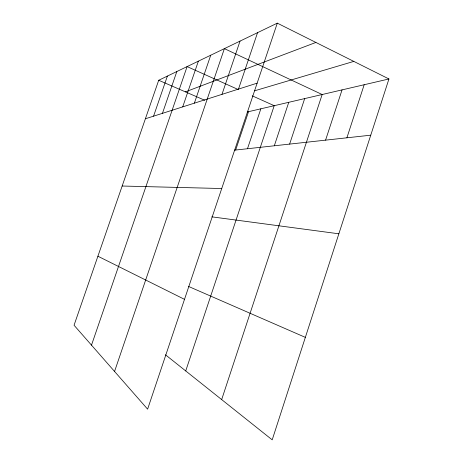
<?xml version="1.0" encoding="UTF-8"?>
<svg xmlns="http://www.w3.org/2000/svg" width="463" height="463" viewBox="0 0 463 463"><rect width="100%" height="100%" fill="white"/><g stroke="black" fill="none" stroke-linecap="round" stroke-linejoin="round"><path stroke-width="0.69" d="M277.302 23.15L147.61 409.165L74.057 325.246L158.699 80.267L277.302 23.15L388.943 78.965L272.203 439.85L165.453 354.78M346.897 137.8L364.178 84.735M325.582 140.144L342.047 89.886M289.624 144.097L304.677 98.596M221.673 399.581L322.155 94.521L224.393 48.632L114.558 371.453M274.316 145.781L288.762 102.3M247.479 148.733L260.848 108.805M185.721 370.932L274.212 105.691L252.26 95.835M235.655 150.035L248.538 111.676M238.497 89.093L257.55 32.665M221.98 94.359L240.031 41.097M194.367 103.162L210.734 55.207M162.444 113.342L176.825 71.539M91.5 345.149L187.11 66.585L238.156 89.504M182.717 106.878L198.367 61.162M153.566 116.172L167.386 76.082M185.385 91.853L315.893 42.446M145.394 118.777L257.144 83.149M254.581 90.817L353.813 61.4M247.196 111.988L388.943 78.965M234.29 150.186L370.759 135.179M122.163 186.022L221.742 188.528M211.805 216.84L338.852 233.798M158.699 80.267L204.773 100.268M188.429 286.389L305.354 337.371M97.907 256.218L184.506 299.353"/></g></svg>
